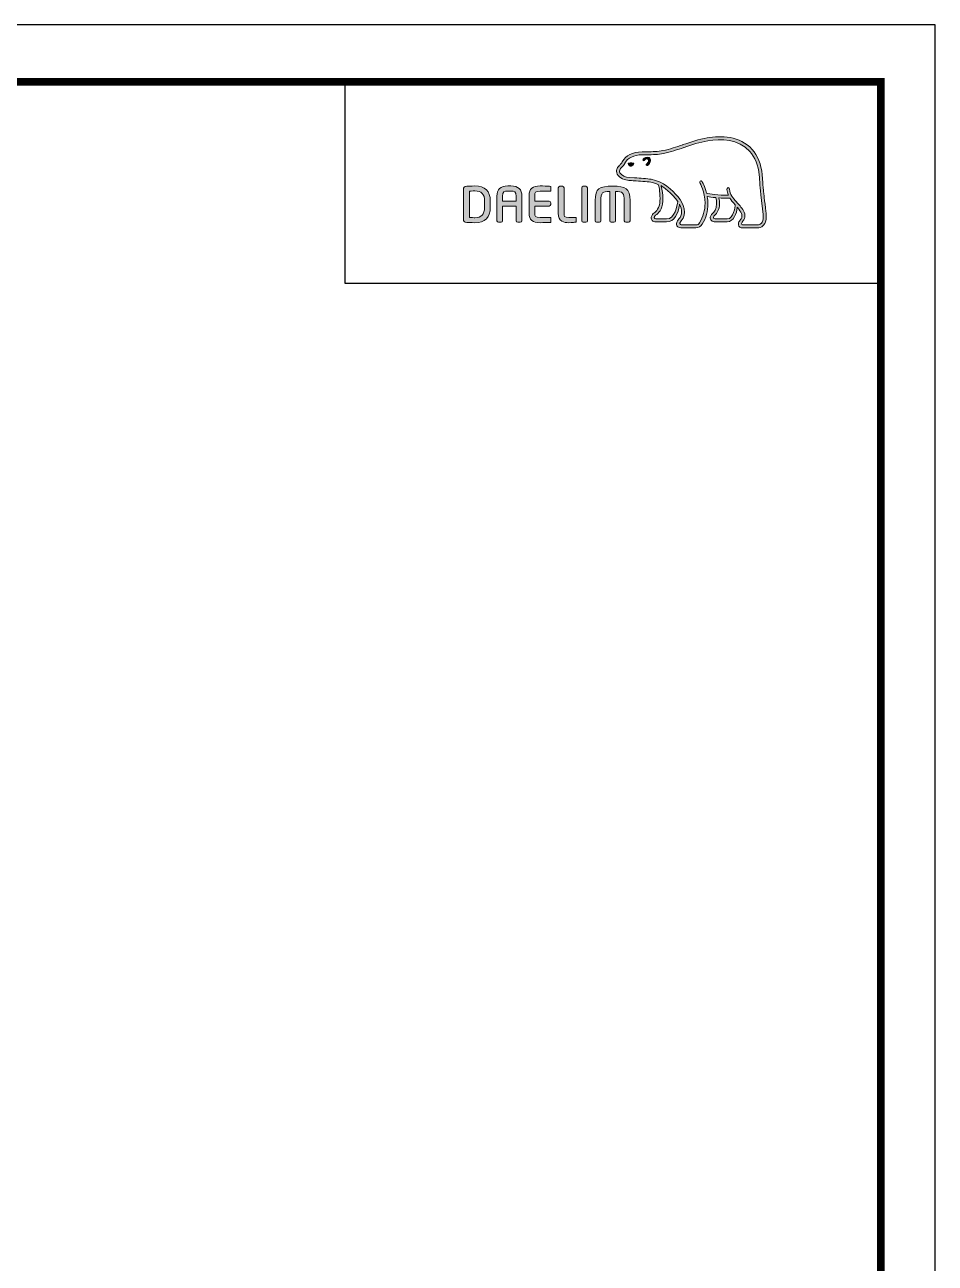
# Model space of a CAD drawing. Extents: x 0 to 1354, y 0 to 992.
# Drawn here: x 986 to 1354, y 492 to 992 of the extents above; entities that cross this region are included whole.
import ezdxf

# ---------------------------------------------------------------- set-up
doc = ezdxf.new("R2010")
doc.units = 0
doc.header["$LTSCALE"] = 10
doc.header["$MEASUREMENT"] = 0
doc.layers.get('0').update_dxf_attribs({"linetype": 'CONTINUOUS'})
doc.layers.add('레이어 1', color=7, linetype='CONTINUOUS', lineweight=0)

msp = doc.modelspace()

# ---------------------------------------------------------------- hatches: boundary and pattern name
at = {"layer": '레이어 1'}
h = msp.add_hatch(color=5, dxfattribs=at)
h.dxf.hatch_style = 1
edge = h.paths.add_edge_path(flags=16)
edge.add_spline(control_points=[(1283.89, 912), (1283.29, 911.34), (1282.54, 911.33), (1282.51, 911.33), (1282.51, 911.33), (1276.53, 911.33), (1276.53, 911.33), (1276.31, 911.33), (1276.14, 911.39), (1276.03, 911.5), (1275.94, 911.58), (1275.9, 911.72), (1275.9, 911.89), (1275.9, 912.22), (1276.14, 912.54), (1276.4, 912.86), (1276.65, 913.18), (1276.88, 913.47), (1277.01, 913.84), (1277.33, 914.72), (1277.3, 915.66), (1276.91, 916.49), (1276.2, 917.99), (1275.15, 919.16), (1274.14, 920.3), (1274.14, 920.3), (1273.79, 920.68), (1273.79, 920.68), (1272.47, 922.15), (1271.11, 923.68), (1271, 925.74), (1270.98, 926.15), (1270.79, 926.4), (1270.52, 926.39), (1270.52, 926.39), (1270.14, 926.2), (1270.13, 926.2), (1270.02, 926.09), (1269.97, 925.91), (1269.97, 925.72), (1269.97, 925.72), (1269.97, 925.65), (1269.97, 925.65), (1270.02, 924.9), (1270.2, 924.17), (1270.51, 923.41), (1270.51, 923.41), (1270.54, 923.33), (1270.54, 923.33), (1270.54, 923.33), (1270.46, 923.33), (1270.46, 923.33), (1266.62, 923.17), (1262.85, 923.9), (1261.75, 924.17), (1261.06, 926.92), (1259.95, 928.74), (1259.91, 928.81), (1259.82, 928.96), (1259.68, 929.07), (1259.55, 929.1), (1259.55, 929.1), (1259.23, 929.06), (1259.19, 929.05), (1259.16, 929.01), (1259.1, 928.93), (1258.98, 928.77), (1258.98, 928.77), (1258.96, 928.63), (1258.96, 928.63), (1258.96, 928.63), (1259.07, 928.27), (1259.07, 928.27), (1259.15, 928.13), (1261.12, 924.67), (1261.12, 920.09), (1261.12, 917.27), (1260.38, 914.61), (1258.92, 912.18), (1258.57, 911.59), (1258.11, 911.33), (1257.42, 911.33), (1257.42, 911.33), (1251.52, 911.33), (1251.52, 911.33), (1251.33, 911.33), (1250.92, 911.47), (1250.92, 911.9), (1250.92, 912.13), (1251.14, 912.52), (1251.5, 912.92), (1253.96, 915.66), (1252.54, 919.94), (1250.18, 922.75), (1247.91, 925.47), (1244.19, 928.89), (1239.42, 929.74), (1237.73, 930.04), (1234.95, 930.2), (1232.7, 930.33), (1232.7, 930.33), (1230.43, 930.47), (1230.43, 930.47), (1229.27, 930.56), (1227.34, 931.27), (1226.76, 932.38), (1226.51, 932.84), (1226.54, 933.31), (1226.85, 933.84), (1227.05, 934.17), (1227.31, 934.45), (1227.65, 934.78), (1228.02, 935.16), (1228.41, 935.55), (1228.71, 936.07), (1228.71, 936.07), (1228.79, 936.23), (1228.79, 936.23), (1229.93, 938.41), (1232.28, 939.56), (1235.77, 939.65), (1235.77, 939.65), (1237.74, 939.67), (1237.74, 939.67), (1239.9, 939.68), (1242.36, 939.7), (1244.37, 940.13), (1247.2, 940.74), (1250.04, 941.71), (1252.55, 942.56), (1252.55, 942.56), (1252.63, 942.59), (1252.63, 942.59), (1255.73, 943.65), (1258.94, 944.75), (1262.22, 945.28), (1267.46, 946.15), (1274.67, 946.12), (1279.2, 941.03), (1281.29, 938.68), (1282.58, 935.44), (1283.03, 931.4), (1283.03, 931.4), (1283.01, 931.41), (1282.99, 931.43), (1283.03, 931.35), (1283.06, 930.89), (1283.25, 928.33), (1283.31, 927.09), (1283.36, 925.82), (1283.68, 923.45), (1283.68, 923.45), (1284.6, 915.53), (1284.6, 915.53), (1284.6, 915.53), (1284.65, 914.56), (1284.65, 914.56), (1284.65, 913.43), (1284.4, 912.56), (1283.89, 912)], knot_values=[0, 0, 0, 0, 1, 1, 1, 2, 2, 2, 3, 3, 3, 4, 4, 4, 5, 5, 5, 6, 6, 6, 7, 7, 7, 8, 8, 8, 9, 9, 9, 10, 10, 10, 11, 11, 11, 12, 12, 12, 13, 13, 13, 14, 14, 14, 15, 15, 15, 16, 16, 16, 17, 17, 17, 18, 18, 18, 19, 19, 19, 20, 20, 20, 21, 21, 21, 22, 22, 22, 23, 23, 23, 24, 24, 24, 25, 25, 25, 26, 26, 26, 27, 27, 27, 28, 28, 28, 29, 29, 29, 30, 30, 30, 31, 31, 31, 32, 32, 32, 33, 33, 33, 34, 34, 34, 35, 35, 35, 36, 36, 36, 37, 37, 37, 38, 38, 38, 39, 39, 39, 40, 40, 40, 41, 41, 41, 42, 42, 42, 43, 43, 43, 44, 44, 44, 45, 45, 45, 46, 46, 46, 47, 47, 47, 48, 48, 48, 49, 49, 49, 50, 50, 50, 51, 51, 51, 52, 52, 52, 53, 53, 53, 53], degree=3, periodic=0)
edge = h.paths.add_edge_path(flags=16)
edge.add_spline(control_points=[(1270.05, 913.71), (1270.05, 913.71), (1265.17, 913.71), (1265.17, 913.71), (1264.81, 913.71), (1264.52, 914), (1264.52, 914.36), (1264.52, 914.62), (1264.75, 914.95), (1264.96, 915.17), (1265.95, 916.12), (1266.97, 917.43), (1266.97, 919.92), (1266.97, 919.92), (1266.9, 921.04), (1266.9, 921.05), (1266.9, 921.05), (1266.72, 922.15), (1266.72, 922.15), (1266.72, 922.15), (1266.71, 922.22), (1266.71, 922.22), (1266.71, 922.22), (1266.78, 922.21), (1266.78, 922.21), (1267.69, 922.15), (1269.46, 922.05), (1271.16, 922.13), (1271.59, 921.44), (1272.28, 920.57), (1273.29, 919.39), (1273.24, 918.81), (1272.76, 913.71), (1270.05, 913.71)], knot_values=[0, 0, 0, 0, 1, 1, 1, 2, 2, 2, 3, 3, 3, 4, 4, 4, 5, 5, 5, 6, 6, 6, 7, 7, 7, 8, 8, 8, 9, 9, 9, 10, 10, 10, 11, 11, 11, 11], degree=3, periodic=0)
edge = h.paths.add_edge_path(flags=16)
edge.add_spline(control_points=[(1245.56, 913.71), (1245.56, 913.71), (1241.27, 913.71), (1241.27, 913.71), (1240.95, 913.71), (1240.6, 913.97), (1240.6, 914.36), (1240.6, 914.6), (1240.8, 914.9), (1241.17, 915.19), (1242.25, 916.05), (1243.89, 917.36), (1244.07, 920.97), (1244.07, 920.97), (1244.1, 921.95), (1244.1, 921.95), (1244.1, 923.49), (1243.74, 925.34), (1243.41, 927), (1243.41, 927), (1243.36, 927.17), (1243.36, 927.17), (1243.36, 927.17), (1243.5, 927.06), (1243.5, 927.06), (1244.14, 926.67), (1247.64, 924.29), (1250.12, 920.79), (1249.91, 919.13), (1248.98, 913.71), (1245.56, 913.71)], knot_values=[0, 0, 0, 0, 1, 1, 1, 2, 2, 2, 3, 3, 3, 4, 4, 4, 5, 5, 5, 6, 6, 6, 7, 7, 7, 8, 8, 8, 9, 9, 9, 10, 10, 10, 10], degree=3, periodic=0)
edge = h.paths.add_edge_path()
edge.add_spline(control_points=[(1285.81, 915.65), (1285.81, 915.66), (1284.9, 923.61), (1284.9, 923.61), (1284.56, 925.99), (1284.51, 927.26), (1284.47, 928.38), (1284.47, 928.38), (1284.24, 931.52), (1284.24, 931.52), (1283.77, 935.82), (1282.38, 939.29), (1280.11, 941.83), (1275.21, 947.33), (1267.57, 947.39), (1262.01, 946.48), (1258.61, 945.91), (1255.35, 944.8), (1252.21, 943.73), (1252.21, 943.73), (1252.1, 943.69), (1252.1, 943.69), (1249.64, 942.85), (1246.85, 941.9), (1244.11, 941.31), (1242.23, 940.91), (1239.87, 940.89), (1237.79, 940.88), (1237.79, 940.88), (1235.73, 940.86), (1235.73, 940.86), (1231.77, 940.76), (1229.07, 939.39), (1227.71, 936.78), (1227.71, 936.78), (1227.65, 936.67), (1227.65, 936.67), (1227.42, 936.27), (1227.09, 935.94), (1226.79, 935.64), (1226.46, 935.31), (1226.09, 934.93), (1225.8, 934.45), (1225.52, 933.97), (1225.38, 933.48), (1225.38, 933), (1225.38, 932.59), (1225.48, 932.2), (1225.68, 931.82), (1226.52, 930.23), (1228.92, 929.37), (1230.36, 929.27), (1230.36, 929.27), (1232.47, 929.13), (1232.52, 929.13), (1234.63, 929.01), (1237.52, 928.84), (1239.2, 928.55), (1240.19, 928.37), (1241.31, 928.02), (1242.34, 927.53), (1242.41, 927.26), (1242.95, 924.88), (1242.95, 921.95), (1242.95, 921.95), (1242.93, 921.02), (1242.93, 921.02), (1242.77, 917.93), (1241.42, 916.85), (1240.44, 916.06), (1240.34, 915.99), (1239.46, 915.26), (1239.4, 914.38), (1239.35, 913.88), (1239.49, 913.43), (1239.79, 913.1), (1240.12, 912.75), (1240.62, 912.57), (1241.27, 912.57), (1241.27, 912.57), (1245.56, 912.57), (1245.56, 912.57), (1248.76, 912.57), (1250.35, 916.02), (1250.83, 919.26), (1250.83, 919.26), (1250.84, 919.71), (1250.84, 919.71), (1250.84, 919.71), (1250.97, 919.49), (1250.97, 919.49), (1251.39, 918.57), (1251.63, 917.48), (1251.63, 916.65), (1251.63, 915.5), (1251.28, 914.49), (1250.6, 913.73), (1250.42, 913.56), (1249.57, 912.67), (1249.57, 911.79), (1249.57, 911.79), (1249.57, 911.64), (1249.57, 911.64), (1249.7, 910.59), (1250.54, 910.12), (1251.33, 910.12), (1251.33, 910.12), (1257.42, 910.12), (1257.42, 910.12), (1258.52, 910.12), (1259.4, 910.62), (1259.96, 911.55), (1261.51, 914.12), (1262.29, 916.92), (1262.29, 919.85), (1262.29, 920.77), (1262.21, 921.75), (1262.04, 922.76), (1262.04, 922.76), (1262.02, 922.84), (1262.02, 922.84), (1262.02, 922.84), (1262.11, 922.83), (1262.11, 922.83), (1262.84, 922.68), (1264.02, 922.48), (1265.47, 922.32), (1265.47, 922.32), (1265.52, 922.32), (1265.52, 922.32), (1265.52, 922.32), (1265.71, 921.2), (1265.71, 921.2), (1265.71, 921.2), (1265.75, 920.94), (1265.75, 920.93), (1265.75, 920.93), (1265.81, 919.94), (1265.81, 919.94), (1265.81, 917.57), (1264.74, 916.54), (1264.16, 915.99), (1264.15, 915.98), (1263.34, 915.16), (1263.25, 914.44), (1263.25, 914.44), (1263.23, 914.21), (1263.23, 914.21), (1263.23, 913.98), (1263.29, 913.53), (1263.69, 913.12), (1264.04, 912.75), (1264.58, 912.57), (1265.31, 912.57), (1265.31, 912.57), (1270.05, 912.57), (1270.05, 912.57), (1272.93, 912.57), (1273.8, 916.23), (1274.15, 918.29), (1274.15, 918.29), (1274.17, 918.5), (1274.17, 918.5), (1274.17, 918.5), (1274.28, 918.34), (1274.28, 918.34), (1274.94, 917.49), (1275.53, 916.55), (1275.81, 915.96), (1275.96, 915.66), (1276.03, 915.32), (1276.03, 914.98), (1276.03, 914.98), (1275.93, 914.29), (1275.93, 914.29), (1275.82, 913.92), (1275.56, 913.58), (1275.31, 913.24), (1274.95, 912.77), (1274.57, 912.28), (1274.57, 911.68), (1274.57, 911.68), (1274.61, 911.35), (1274.61, 911.35), (1274.78, 910.56), (1275.42, 910.12), (1276.41, 910.12), (1276.41, 910.12), (1282.51, 910.12), (1282.51, 910.12), (1282.64, 910.12), (1283.83, 910.15), (1284.77, 911.16), (1285.51, 911.97), (1285.87, 913.08), (1285.87, 914.55), (1285.87, 914.55), (1285.81, 915.64), (1285.81, 915.65)], knot_values=[0, 0, 0, 0, 1, 1, 1, 2, 2, 2, 3, 3, 3, 4, 4, 4, 5, 5, 5, 6, 6, 6, 7, 7, 7, 8, 8, 8, 9, 9, 9, 10, 10, 10, 11, 11, 11, 12, 12, 12, 13, 13, 13, 14, 14, 14, 15, 15, 15, 16, 16, 16, 17, 17, 17, 18, 18, 18, 19, 19, 19, 20, 20, 20, 21, 21, 21, 22, 22, 22, 23, 23, 23, 24, 24, 24, 25, 25, 25, 26, 26, 26, 27, 27, 27, 28, 28, 28, 29, 29, 29, 30, 30, 30, 31, 31, 31, 32, 32, 32, 33, 33, 33, 34, 34, 34, 35, 35, 35, 36, 36, 36, 37, 37, 37, 38, 38, 38, 39, 39, 39, 40, 40, 40, 41, 41, 41, 42, 42, 42, 43, 43, 43, 44, 44, 44, 45, 45, 45, 46, 46, 46, 47, 47, 47, 48, 48, 48, 49, 49, 49, 50, 50, 50, 51, 51, 51, 52, 52, 52, 53, 53, 53, 54, 54, 54, 55, 55, 55, 56, 56, 56, 57, 57, 57, 58, 58, 58, 59, 59, 59, 60, 60, 60, 61, 61, 61, 62, 62, 62, 63, 63, 63, 64, 64, 64, 65, 65, 65, 66, 66, 66, 66], degree=3, periodic=0)
edge = h.paths.add_edge_path(flags=0)
edge.add_spline(control_points=[(1230.25, 936.22), (1230.25, 936.22), (1231.14, 936.62), (1232.24, 936.19), (1232.24, 936.19), (1232.38, 936.14), (1232.2, 935.89), (1231.66, 935.17), (1231.14, 935.01), (1231.14, 935.01), (1231.14, 935.01), (1230.75, 934.88), (1230.54, 935.14), (1230.11, 935.65), (1230.09, 935.94), (1230.09, 935.94), (1230.09, 935.94), (1230.05, 936.16), (1230.25, 936.22)], knot_values=[0, 0, 0, 0, 1, 1, 1, 2, 2, 2, 3, 3, 3, 4, 4, 4, 5, 5, 5, 6, 6, 6, 6], degree=3, periodic=0)
edge = h.paths.add_edge_path(flags=0)
edge.add_spline(control_points=[(1236.11, 937.85), (1235.97, 937.7), (1235.96, 937.46), (1236.11, 937.33), (1236.24, 937.21), (1236.48, 937.24), (1236.61, 937.39), (1236.68, 937.46), (1237.41, 938.33), (1238.04, 937.88), (1238.27, 937.72), (1238.36, 937.49), (1238.33, 937.18), (1238.27, 936.7), (1237.85, 936.15), (1237.56, 935.96), (1237.4, 935.86), (1237.29, 935.65), (1237.37, 935.47), (1237.44, 935.3), (1237.66, 935.25), (1237.84, 935.33), (1238.37, 935.58), (1239.03, 936.42), (1239.12, 937.2), (1239.18, 937.75), (1238.93, 938.2), (1238.5, 938.5), (1237.56, 939.16), (1236.5, 938.27), (1236.11, 937.85)], knot_values=[0, 0, 0, 0, 1, 1, 1, 2, 2, 2, 3, 3, 3, 4, 4, 4, 5, 5, 5, 6, 6, 6, 7, 7, 7, 8, 8, 8, 9, 9, 9, 10, 10, 10, 10], degree=3, periodic=0)
edge = h.paths.add_edge_path(flags=0)
edge.add_spline(control_points=[(1235.99, 937.2), (1235.99, 937.2), (1235.99, 937.2), (1235.99, 937.2), (1235.99, 937.2), (1235.99, 937.2), (1235.99, 937.2)], knot_values=[0, 0, 0, 0, 1, 1, 1, 2, 2, 2, 2], degree=3, periodic=0)
h = msp.add_hatch(color=5, dxfattribs=at)
h.dxf.hatch_style = 2
edge = h.paths.add_edge_path()
edge.add_spline(control_points=[(1232.3, 935.89), (1232.48, 936.14), (1232.34, 936.19), (1232.34, 936.19)], knot_values=[1.00001, 1.00001, 1.00001, 1.00001, 2, 2, 2, 2], degree=3, periodic=0)
edge.add_spline(control_points=[(1232.34, 936.19), (1232.28, 936.22), (1232.21, 936.24), (1232.14, 936.26)], knot_values=[0.937491, 0.937491, 0.937491, 0.937491, 1, 1, 1, 1], degree=3, periodic=0)
edge.add_spline(control_points=[(1232.14, 936.26), (1232.01, 936.31), (1231.88, 936.33), (1231.75, 936.35)], knot_values=[0.812494, 0.812494, 0.812494, 0.812494, 0.937491, 0.937491, 0.937491, 0.937491], degree=3, periodic=0)
edge.add_spline(control_points=[(1231.75, 936.35), (1231.63, 936.37), (1231.51, 936.38), (1231.4, 936.39)], knot_values=[0.687496, 0.687496, 0.687496, 0.687496, 0.812494, 0.812494, 0.812494, 0.812494], degree=3, periodic=0)
edge.add_spline(control_points=[(1231.4, 936.39), (1231.28, 936.39), (1231.18, 936.39), (1231.08, 936.38)], knot_values=[0.562499, 0.562499, 0.562499, 0.562499, 0.687496, 0.687496, 0.687496, 0.687496], degree=3, periodic=0)
edge.add_spline(control_points=[(1231.08, 936.38), (1230.93, 936.37), (1230.8, 936.35), (1230.7, 936.32)], knot_values=[0.375003, 0.375003, 0.375003, 0.375003, 0.562499, 0.562499, 0.562499, 0.562499], degree=3, periodic=0)
edge.add_spline(control_points=[(1230.7, 936.32), (1230.55, 936.29), (1230.45, 936.25), (1230.4, 936.23)], knot_values=[0.125007, 0.125007, 0.125007, 0.125007, 0.375003, 0.375003, 0.375003, 0.375003], degree=3, periodic=0)
edge.add_spline(control_points=[(1230.4, 936.23), (1230.37, 936.22), (1230.36, 936.22), (1230.36, 936.22)], knot_values=[0, 0, 0, 0, 0.125007, 0.125007, 0.125007, 0.125007], degree=3, periodic=0)
edge.add_spline(control_points=[(1230.36, 936.22), (1230.15, 936.16), (1230.2, 935.94), (1230.2, 935.94), (1230.2, 935.94), (1230.21, 935.65), (1230.64, 935.14)], knot_values=[4, 4, 4, 4, 5, 5, 5, 6, 6, 6, 6], degree=3, periodic=0)
edge.add_spline(control_points=[(1230.64, 935.14), (1230.86, 934.88), (1231.24, 935.01), (1231.24, 935.01), (1231.24, 935.01), (1231.77, 935.17), (1232.3, 935.89)], knot_values=[2, 2, 2, 2, 3, 3, 3, 4, 4, 4, 4], degree=3, periodic=0)
h = msp.add_hatch(color=5, dxfattribs=at)
h.dxf.hatch_style = 2
edge = h.paths.add_edge_path()
edge.add_spline(control_points=[(1236.11, 937.85), (1235.97, 937.7), (1235.96, 937.46), (1236.11, 937.33), (1236.24, 937.21), (1236.48, 937.24), (1236.61, 937.39), (1236.68, 937.46), (1237.41, 938.33), (1238.04, 937.88), (1238.27, 937.72), (1238.36, 937.49), (1238.33, 937.18), (1238.27, 936.7), (1237.85, 936.15), (1237.56, 935.96), (1237.4, 935.86), (1237.29, 935.65), (1237.37, 935.47), (1237.44, 935.3), (1237.66, 935.25), (1237.84, 935.33), (1238.37, 935.58), (1239.03, 936.42), (1239.12, 937.2), (1239.18, 937.75), (1238.93, 938.2), (1238.5, 938.5), (1237.56, 939.16), (1236.5, 938.27), (1236.11, 937.85)], knot_values=[0, 0, 0, 0, 1, 1, 1, 2, 2, 2, 3, 3, 3, 4, 4, 4, 5, 5, 5, 6, 6, 6, 7, 7, 7, 8, 8, 8, 9, 9, 9, 10, 10, 10, 10], degree=3, periodic=0)
h = msp.add_hatch(color=5, dxfattribs=at)
h.dxf.hatch_style = 2
edge = h.paths.add_edge_path()
edge.add_spline(control_points=[(1172.09, 918.36), (1172.09, 915.58), (1170.83, 914.23), (1168.21, 914.23), (1168.21, 914.23), (1166.43, 914.26), (1165.96, 914.27), (1165.96, 914.27), (1165.96, 924.93), (1165.96, 924.93), (1166.89, 925.02), (1168.2, 925.04), (1168.22, 925.04), (1170.9, 925.04), (1172.09, 923.76), (1172.09, 920.91), (1172.09, 920.91), (1172.09, 918.36), (1172.09, 918.36)], knot_values=[0, 0, 0, 0, 1, 1, 1, 2, 2, 2, 3, 3, 3, 4, 4, 4, 5, 5, 5, 6, 6, 6, 6], degree=3, periodic=0)
edge = h.paths.add_edge_path()
edge.add_spline(control_points=[(1168.21, 927.04), (1166.76, 927.04), (1164.88, 926.95), (1164.27, 926.85), (1163.88, 926.79), (1163.63, 926.5), (1163.63, 926.12), (1163.63, 926.12), (1163.63, 913.15), (1163.63, 913.15), (1163.63, 912.75), (1163.88, 912.47), (1164.29, 912.41), (1164.87, 912.31), (1166.74, 912.22), (1168.21, 912.22), (1172.26, 912.22), (1174.4, 914.35), (1174.4, 918.36), (1174.4, 918.36), (1174.4, 920.91), (1174.4, 920.91), (1174.4, 924.92), (1172.26, 927.04), (1168.21, 927.04)], knot_values=[0, 0, 0, 0, 1, 1, 1, 2, 2, 2, 3, 3, 3, 4, 4, 4, 5, 5, 5, 6, 6, 6, 7, 7, 7, 8, 8, 8, 8], degree=3, periodic=0)
h = msp.add_hatch(color=5, dxfattribs=at)
h.dxf.hatch_style = 2
edge = h.paths.add_edge_path()
edge.add_spline(control_points=[(1184.84, 920.92), (1184.84, 920.92), (1179.38, 920.92), (1179.38, 920.92), (1179.38, 921.12), (1179.38, 922.87), (1179.38, 922.87), (1179.38, 924.69), (1179.92, 925), (1181.55, 925), (1181.55, 925), (1182.68, 925), (1182.68, 925), (1184.3, 925), (1184.84, 924.69), (1184.84, 922.87), (1184.84, 922.87), (1184.84, 921.12), (1184.84, 920.92)], knot_values=[0, 0, 0, 0, 1, 1, 1, 2, 2, 2, 3, 3, 3, 4, 4, 4, 5, 5, 5, 6, 6, 6, 6], degree=3, periodic=0)
edge = h.paths.add_edge_path()
edge.add_spline(control_points=[(1182.68, 927.04), (1182.68, 927.04), (1181.55, 927.04), (1181.55, 927.04), (1178.45, 927.04), (1177.07, 925.75), (1177.07, 922.87), (1177.07, 922.87), (1177.07, 913), (1177.07, 913), (1177.07, 912.65), (1177.36, 912.36), (1177.69, 912.36), (1177.69, 912.36), (1178.77, 912.36), (1178.77, 912.36), (1179.15, 912.36), (1179.38, 912.68), (1179.38, 913), (1179.38, 913), (1179.38, 918.67), (1179.38, 918.89), (1179.38, 918.89), (1184.84, 918.89), (1184.84, 918.89), (1184.84, 918.67), (1184.84, 913), (1184.84, 913), (1184.84, 912.64), (1185.12, 912.36), (1185.46, 912.36), (1185.46, 912.36), (1186.53, 912.36), (1186.53, 912.36), (1186.9, 912.36), (1187.15, 912.69), (1187.15, 913), (1187.15, 913), (1187.15, 922.87), (1187.15, 922.87), (1187.15, 925.75), (1185.77, 927.04), (1182.68, 927.04)], knot_values=[0, 0, 0, 0, 1, 1, 1, 2, 2, 2, 3, 3, 3, 4, 4, 4, 5, 5, 5, 6, 6, 6, 7, 7, 7, 8, 8, 8, 9, 9, 9, 10, 10, 10, 11, 11, 11, 12, 12, 12, 13, 13, 13, 14, 14, 14, 14], degree=3, periodic=0)
h = msp.add_hatch(color=5, dxfattribs=at)
h.dxf.hatch_style = 2
edge = h.paths.add_edge_path()
edge.add_spline(control_points=[(1190.09, 923.27), (1190.09, 923.27), (1190.09, 916), (1190.09, 916), (1190.09, 913.46), (1191.54, 912.22), (1194.53, 912.22), (1195.84, 912.22), (1197.64, 912.25), (1198.36, 912.32), (1198.35, 912.32), (1198.71, 912.35), (1198.71, 912.35), (1198.71, 912.35), (1198.81, 912.36), (1198.81, 912.36), (1198.81, 912.36), (1198.81, 914.31), (1198.81, 914.31), (1198.81, 914.31), (1194.54, 914.31), (1194.54, 914.31), (1192.41, 914.31), (1192.41, 914.91), (1192.41, 916), (1192.41, 916), (1192.41, 918.69), (1192.41, 918.9), (1192.62, 918.9), (1198.14, 918.9), (1198.14, 918.9), (1198.5, 918.9), (1198.8, 919.19), (1198.8, 919.54), (1198.8, 919.54), (1198.8, 920.26), (1198.8, 920.26), (1198.8, 920.62), (1198.5, 920.91), (1198.14, 920.91), (1198.14, 920.91), (1192.62, 920.91), (1192.41, 920.91), (1192.41, 921.12), (1192.41, 923.27), (1192.41, 923.27), (1192.41, 924.36), (1192.41, 924.96), (1194.54, 924.96), (1194.54, 924.96), (1198.81, 924.94), (1198.81, 924.94), (1198.81, 924.94), (1198.81, 926.88), (1198.81, 926.88), (1198.81, 926.88), (1198.35, 926.92), (1198.35, 926.92), (1197.52, 927), (1195.59, 927.04), (1194.53, 927.04), (1191.54, 927.04), (1190.09, 925.81), (1190.09, 923.27)], knot_values=[0, 0, 0, 0, 1, 1, 1, 2, 2, 2, 3, 3, 3, 4, 4, 4, 5, 5, 5, 6, 6, 6, 7, 7, 7, 8, 8, 8, 9, 9, 9, 10, 10, 10, 11, 11, 11, 12, 12, 12, 13, 13, 13, 14, 14, 14, 15, 15, 15, 16, 16, 16, 17, 17, 17, 18, 18, 18, 19, 19, 19, 20, 20, 20, 21, 21, 21, 21], degree=3, periodic=0)
h = msp.add_hatch(color=5, dxfattribs=at)
h.dxf.hatch_style = 2
edge = h.paths.add_edge_path()
edge.add_spline(control_points=[(1202.51, 926.91), (1202.16, 926.91), (1201.85, 926.61), (1201.85, 926.26), (1201.85, 926.26), (1201.85, 916), (1201.85, 916), (1201.85, 912.66), (1204.14, 912.22), (1206.13, 912.22), (1207.58, 912.22), (1207.96, 912.29), (1208.39, 912.36), (1208.39, 912.36), (1208.64, 912.4), (1208.64, 912.4), (1208.64, 912.4), (1208.98, 912.44), (1208.98, 912.44), (1208.98, 912.44), (1209.08, 912.45), (1209.08, 912.45), (1209.08, 912.45), (1209.08, 914.31), (1209.08, 914.31), (1209.08, 914.31), (1206.15, 914.31), (1206.15, 914.31), (1204.17, 914.31), (1204.17, 915.05), (1204.17, 915.78), (1204.17, 915.78), (1204.17, 926.26), (1204.17, 926.26), (1204.17, 926.61), (1203.87, 926.91), (1203.51, 926.91), (1203.51, 926.91), (1202.51, 926.91), (1202.51, 926.91)], knot_values=[0, 0, 0, 0, 1, 1, 1, 2, 2, 2, 3, 3, 3, 4, 4, 4, 5, 5, 5, 6, 6, 6, 7, 7, 7, 8, 8, 8, 9, 9, 9, 10, 10, 10, 11, 11, 11, 12, 12, 12, 13, 13, 13, 13], degree=3, periodic=0)
h = msp.add_hatch(color=5, dxfattribs=at)
h.dxf.hatch_style = 2
edge = h.paths.add_edge_path()
edge.add_spline(control_points=[(1211.94, 926.91), (1211.55, 926.91), (1211.32, 926.59), (1211.32, 926.28), (1211.32, 926.28), (1211.32, 913), (1211.32, 913), (1211.32, 912.64), (1211.6, 912.36), (1211.94, 912.36), (1211.94, 912.36), (1213.02, 912.36), (1213.02, 912.36), (1213.4, 912.36), (1213.63, 912.68), (1213.63, 913), (1213.63, 913), (1213.63, 926.28), (1213.63, 926.28), (1213.63, 926.63), (1213.36, 926.91), (1213.02, 926.91), (1213.02, 926.91), (1211.94, 926.91), (1211.94, 926.91)], knot_values=[0, 0, 0, 0, 1, 1, 1, 2, 2, 2, 3, 3, 3, 4, 4, 4, 5, 5, 5, 6, 6, 6, 7, 7, 7, 8, 8, 8, 8], degree=3, periodic=0)
h = msp.add_hatch(color=5, dxfattribs=at)
h.dxf.hatch_style = 2
edge = h.paths.add_edge_path()
edge.add_spline(control_points=[(1216.74, 921.17), (1216.74, 921.17), (1216.74, 913), (1216.74, 913), (1216.74, 912.64), (1217.02, 912.36), (1217.36, 912.36), (1217.36, 912.36), (1218.45, 912.36), (1218.45, 912.36), (1218.84, 912.36), (1219.07, 912.68), (1219.07, 913), (1219.07, 913), (1219.07, 920.97), (1219.07, 920.97), (1219.07, 924.49), (1219.67, 924.83), (1222.64, 924.84), (1222.64, 924.62), (1222.64, 913), (1222.64, 913), (1222.64, 912.63), (1222.9, 912.36), (1223.25, 912.36), (1223.25, 912.36), (1224.33, 912.36), (1224.33, 912.36), (1224.71, 912.36), (1224.94, 912.68), (1224.94, 913), (1224.94, 913), (1224.94, 924.59), (1224.94, 924.82), (1226.33, 924.81), (1227.31, 924.7), (1227.84, 924.17), (1228.4, 923.61), (1228.51, 922.57), (1228.51, 920.97), (1228.51, 920.97), (1228.51, 913), (1228.51, 913), (1228.51, 912.65), (1228.79, 912.36), (1229.13, 912.36), (1229.13, 912.36), (1230.23, 912.36), (1230.23, 912.36), (1230.61, 912.36), (1230.84, 912.69), (1230.84, 913), (1230.84, 913), (1230.84, 921.17), (1230.84, 921.17), (1230.84, 926.13), (1229.09, 926.97), (1223.8, 926.97), (1218.5, 926.97), (1216.74, 926.13), (1216.74, 921.17)], knot_values=[0, 0, 0, 0, 1, 1, 1, 2, 2, 2, 3, 3, 3, 4, 4, 4, 5, 5, 5, 6, 6, 6, 7, 7, 7, 8, 8, 8, 9, 9, 9, 10, 10, 10, 11, 11, 11, 12, 12, 12, 13, 13, 13, 14, 14, 14, 15, 15, 15, 16, 16, 16, 17, 17, 17, 18, 18, 18, 19, 19, 19, 20, 20, 20, 20], degree=3, periodic=0)

# ---------------------------------------------------------------- linework, layer by layer
at = {"color": 5, "ltscale": 0.5}
msp.add_line((1115.76, 887.61), (1115.76, 969.12), dxfattribs=at)
at = {"color": 5}
msp.add_line((1245.37, 912.57), (1245.37, 912.57), dxfattribs=at)
at = {"color": 5, "ltscale": 40}
msp.add_line((1332.17, 887.61), (1115.76, 887.61), dxfattribs=at)
at = {"ltscale": 0.5}
msp.add_lwpolyline([(0, 0), (1354.08, 0), (1354.08, 992.16), (0, 992.16)], close=True, dxfattribs=at)
at = {"color": 5, "linetype": 'ByBlock', "lineweight": 200, "const_width": 3.12}
msp.add_lwpolyline([(21.77, 42.48), (1332.17, 42.48), (1332.17, 969.12), (21.77, 969.12)], close=True, dxfattribs=at)
at = {"layer": '레이어 1', "color": 5}
for points, knots in [([(1285.81, 915.65), (1285.81, 915.66), (1284.9, 923.61), (1284.9, 923.61), (1284.56, 925.99), (1284.51, 927.26), (1284.47, 928.38), (1284.47, 928.38), (1284.24, 931.52), (1284.24, 931.52), (1283.77, 935.82), (1282.38, 939.29), (1280.11, 941.83), (1275.21, 947.33), (1267.57, 947.39), (1262.01, 946.48), (1258.61, 945.91), (1255.35, 944.8), (1252.21, 943.73), (1252.21, 943.73), (1252.1, 943.69), (1252.1, 943.69), (1249.64, 942.85), (1246.85, 941.9), (1244.11, 941.31), (1242.23, 940.91), (1239.87, 940.89), (1237.79, 940.88), (1237.79, 940.88), (1235.73, 940.86), (1235.73, 940.86), (1231.77, 940.76), (1229.07, 939.39), (1227.71, 936.78), (1227.71, 936.78), (1227.65, 936.67), (1227.65, 936.67), (1227.42, 936.27), (1227.09, 935.94), (1226.79, 935.64), (1226.46, 935.31), (1226.09, 934.93), (1225.8, 934.45), (1225.52, 933.97), (1225.38, 933.48), (1225.38, 933), (1225.38, 932.59), (1225.48, 932.2), (1225.68, 931.82), (1226.52, 930.23), (1228.92, 929.37), (1230.36, 929.27), (1230.36, 929.27), (1232.47, 929.13), (1232.52, 929.13), (1234.63, 929.01), (1237.52, 928.84), (1239.2, 928.55), (1240.19, 928.37), (1241.31, 928.02), (1242.34, 927.53), (1242.41, 927.26), (1242.95, 924.88), (1242.95, 921.95), (1242.95, 921.95), (1242.93, 921.02), (1242.93, 921.02), (1242.77, 917.93), (1241.42, 916.85), (1240.44, 916.06), (1240.34, 915.99), (1239.46, 915.26), (1239.4, 914.38), (1239.35, 913.88), (1239.49, 913.43), (1239.79, 913.1), (1240.12, 912.75), (1240.62, 912.57), (1241.27, 912.57), (1241.27, 912.57), (1245.56, 912.57), (1245.56, 912.57), (1248.76, 912.57), (1250.35, 916.02), (1250.83, 919.26), (1250.83, 919.26), (1250.84, 919.71), (1250.84, 919.71), (1250.84, 919.71), (1250.97, 919.49), (1250.97, 919.49), (1251.39, 918.57), (1251.63, 917.48), (1251.63, 916.65), (1251.63, 915.5), (1251.28, 914.49), (1250.6, 913.73), (1250.42, 913.56), (1249.57, 912.67), (1249.57, 911.79), (1249.57, 911.79), (1249.57, 911.64), (1249.57, 911.64), (1249.7, 910.59), (1250.54, 910.12), (1251.33, 910.12), (1251.33, 910.12), (1257.42, 910.12), (1257.42, 910.12), (1258.52, 910.12), (1259.4, 910.62), (1259.96, 911.55), (1261.51, 914.12), (1262.29, 916.92), (1262.29, 919.85), (1262.29, 920.77), (1262.21, 921.75), (1262.04, 922.76), (1262.04, 922.76), (1262.02, 922.84), (1262.02, 922.84), (1262.02, 922.84), (1262.11, 922.83), (1262.11, 922.83), (1262.84, 922.68), (1264.02, 922.48), (1265.47, 922.32), (1265.47, 922.32), (1265.52, 922.32), (1265.52, 922.32), (1265.52, 922.32), (1265.71, 921.2), (1265.71, 921.2), (1265.71, 921.2), (1265.75, 920.94), (1265.75, 920.93), (1265.75, 920.93), (1265.81, 919.94), (1265.81, 919.94), (1265.81, 917.57), (1264.74, 916.54), (1264.16, 915.99), (1264.15, 915.98), (1263.34, 915.16), (1263.25, 914.44), (1263.25, 914.44), (1263.23, 914.21), (1263.23, 914.21), (1263.23, 913.98), (1263.29, 913.53), (1263.69, 913.12), (1264.04, 912.75), (1264.58, 912.57), (1265.31, 912.57), (1265.31, 912.57), (1270.05, 912.57), (1270.05, 912.57), (1272.93, 912.57), (1273.8, 916.23), (1274.15, 918.29), (1274.15, 918.29), (1274.17, 918.5), (1274.17, 918.5), (1274.17, 918.5), (1274.28, 918.34), (1274.28, 918.34), (1274.94, 917.49), (1275.53, 916.55), (1275.81, 915.96), (1275.96, 915.66), (1276.03, 915.32), (1276.03, 914.98), (1276.03, 914.98), (1275.93, 914.29), (1275.93, 914.29), (1275.82, 913.92), (1275.56, 913.58), (1275.31, 913.24), (1274.95, 912.77), (1274.57, 912.28), (1274.57, 911.68), (1274.57, 911.68), (1274.61, 911.35), (1274.61, 911.35), (1274.78, 910.56), (1275.42, 910.12), (1276.41, 910.12), (1276.41, 910.12), (1282.51, 910.12), (1282.51, 910.12), (1282.64, 910.12), (1283.83, 910.15), (1284.77, 911.16), (1285.51, 911.97), (1285.87, 913.08), (1285.87, 914.55), (1285.87, 914.55), (1285.81, 915.64), (1285.81, 915.65)], [0, 0, 0, 0, 1, 1, 1, 2, 2, 2, 3, 3, 3, 4, 4, 4, 5, 5, 5, 6, 6, 6, 7, 7, 7, 8, 8, 8, 9, 9, 9, 10, 10, 10, 11, 11, 11, 12, 12, 12, 13, 13, 13, 14, 14, 14, 15, 15, 15, 16, 16, 16, 17, 17, 17, 18, 18, 18, 19, 19, 19, 20, 20, 20, 21, 21, 21, 22, 22, 22, 23, 23, 23, 24, 24, 24, 25, 25, 25, 26, 26, 26, 27, 27, 27, 28, 28, 28, 29, 29, 29, 30, 30, 30, 31, 31, 31, 32, 32, 32, 33, 33, 33, 34, 34, 34, 35, 35, 35, 36, 36, 36, 37, 37, 37, 38, 38, 38, 39, 39, 39, 40, 40, 40, 41, 41, 41, 42, 42, 42, 43, 43, 43, 44, 44, 44, 45, 45, 45, 46, 46, 46, 47, 47, 47, 48, 48, 48, 49, 49, 49, 50, 50, 50, 51, 51, 51, 52, 52, 52, 53, 53, 53, 54, 54, 54, 55, 55, 55, 56, 56, 56, 57, 57, 57, 58, 58, 58, 59, 59, 59, 60, 60, 60, 61, 61, 61, 62, 62, 62, 63, 63, 63, 64, 64, 64, 65, 65, 65, 66, 66, 66, 66]), ([(1230.25, 936.22), (1230.25, 936.22), (1231.14, 936.62), (1232.24, 936.19), (1232.24, 936.19), (1232.38, 936.14), (1232.2, 935.89), (1231.66, 935.17), (1231.14, 935.01), (1231.14, 935.01), (1231.14, 935.01), (1230.75, 934.88), (1230.54, 935.14), (1230.11, 935.65), (1230.09, 935.94), (1230.09, 935.94), (1230.09, 935.94), (1230.05, 936.16), (1230.25, 936.22)], [0, 0, 0, 0, 1, 1, 1, 2, 2, 2, 3, 3, 3, 4, 4, 4, 5, 5, 5, 6, 6, 6, 6]), ([(1230.25, 936.22), (1230.25, 936.22), (1231.14, 936.62), (1232.24, 936.19), (1232.24, 936.19), (1232.38, 936.14), (1232.2, 935.89), (1231.66, 935.17), (1231.14, 935.01), (1231.14, 935.01), (1231.14, 935.01), (1230.75, 934.88), (1230.54, 935.14), (1230.11, 935.65), (1230.09, 935.94), (1230.09, 935.94), (1230.09, 935.94), (1230.05, 936.16), (1230.25, 936.22)], [0, 0, 0, 0, 1, 1, 1, 2, 2, 2, 3, 3, 3, 4, 4, 4, 5, 5, 5, 6, 6, 6, 6]), ([(1230.36, 936.22), (1230.36, 936.22), (1231.25, 936.62), (1232.34, 936.19), (1232.34, 936.19), (1232.48, 936.14), (1232.3, 935.89), (1231.77, 935.17), (1231.24, 935.01), (1231.24, 935.01), (1231.24, 935.01), (1230.86, 934.88), (1230.64, 935.14), (1230.21, 935.65), (1230.2, 935.94), (1230.2, 935.94), (1230.2, 935.94), (1230.15, 936.16), (1230.36, 936.22)], [0, 0, 0, 0, 1, 1, 1, 2, 2, 2, 3, 3, 3, 4, 4, 4, 5, 5, 5, 6, 6, 6, 6]), ([(1236.11, 937.85), (1235.97, 937.7), (1235.96, 937.46), (1236.11, 937.33), (1236.24, 937.21), (1236.48, 937.24), (1236.61, 937.39), (1236.68, 937.46), (1237.41, 938.33), (1238.04, 937.88), (1238.27, 937.72), (1238.36, 937.49), (1238.33, 937.18), (1238.27, 936.7), (1237.85, 936.15), (1237.56, 935.96), (1237.4, 935.86), (1237.29, 935.65), (1237.37, 935.47), (1237.44, 935.3), (1237.66, 935.25), (1237.84, 935.33), (1238.37, 935.58), (1239.03, 936.42), (1239.12, 937.2), (1239.18, 937.75), (1238.93, 938.2), (1238.5, 938.5), (1237.56, 939.16), (1236.5, 938.27), (1236.11, 937.85)], [0, 0, 0, 0, 1, 1, 1, 2, 2, 2, 3, 3, 3, 4, 4, 4, 5, 5, 5, 6, 6, 6, 7, 7, 7, 8, 8, 8, 9, 9, 9, 10, 10, 10, 10]), ([(1235.99, 937.2), (1235.99, 937.2), (1235.99, 937.2), (1235.99, 937.2), (1235.99, 937.2), (1235.99, 937.2), (1235.99, 937.2)], [0, 0, 0, 0, 1, 1, 1, 2, 2, 2, 2]), ([(1168.21, 927.04), (1166.76, 927.04), (1164.88, 926.95), (1164.27, 926.85), (1163.88, 926.79), (1163.63, 926.5), (1163.63, 926.12), (1163.63, 926.12), (1163.63, 913.15), (1163.63, 913.15), (1163.63, 912.75), (1163.88, 912.47), (1164.29, 912.41), (1164.87, 912.31), (1166.74, 912.22), (1168.21, 912.22), (1172.26, 912.22), (1174.4, 914.35), (1174.4, 918.36), (1174.4, 918.36), (1174.4, 920.91), (1174.4, 920.91), (1174.4, 924.92), (1172.26, 927.04), (1168.21, 927.04)], [0, 0, 0, 0, 1, 1, 1, 2, 2, 2, 3, 3, 3, 4, 4, 4, 5, 5, 5, 6, 6, 6, 7, 7, 7, 8, 8, 8, 8]), ([(1182.68, 927.04), (1182.68, 927.04), (1181.55, 927.04), (1181.55, 927.04), (1178.45, 927.04), (1177.07, 925.75), (1177.07, 922.87), (1177.07, 922.87), (1177.07, 913), (1177.07, 913), (1177.07, 912.65), (1177.36, 912.36), (1177.69, 912.36), (1177.69, 912.36), (1178.77, 912.36), (1178.77, 912.36), (1179.15, 912.36), (1179.38, 912.68), (1179.38, 913), (1179.38, 913), (1179.38, 918.67), (1179.38, 918.89), (1179.38, 918.89), (1184.84, 918.89), (1184.84, 918.89), (1184.84, 918.67), (1184.84, 913), (1184.84, 913), (1184.84, 912.64), (1185.12, 912.36), (1185.46, 912.36), (1185.46, 912.36), (1186.53, 912.36), (1186.53, 912.36), (1186.9, 912.36), (1187.15, 912.69), (1187.15, 913), (1187.15, 913), (1187.15, 922.87), (1187.15, 922.87), (1187.15, 925.75), (1185.77, 927.04), (1182.68, 927.04)], [0, 0, 0, 0, 1, 1, 1, 2, 2, 2, 3, 3, 3, 4, 4, 4, 5, 5, 5, 6, 6, 6, 7, 7, 7, 8, 8, 8, 9, 9, 9, 10, 10, 10, 11, 11, 11, 12, 12, 12, 13, 13, 13, 14, 14, 14, 14]), ([(1190.09, 923.27), (1190.09, 923.27), (1190.09, 916), (1190.09, 916), (1190.09, 913.46), (1191.54, 912.22), (1194.53, 912.22), (1195.84, 912.22), (1197.64, 912.25), (1198.36, 912.32), (1198.35, 912.32), (1198.71, 912.35), (1198.71, 912.35), (1198.71, 912.35), (1198.81, 912.36), (1198.81, 912.36), (1198.81, 912.36), (1198.81, 914.31), (1198.81, 914.31), (1198.81, 914.31), (1194.54, 914.31), (1194.54, 914.31), (1192.41, 914.31), (1192.41, 914.91), (1192.41, 916), (1192.41, 916), (1192.41, 918.69), (1192.41, 918.9), (1192.62, 918.9), (1198.14, 918.9), (1198.14, 918.9), (1198.5, 918.9), (1198.8, 919.19), (1198.8, 919.54), (1198.8, 919.54), (1198.8, 920.26), (1198.8, 920.26), (1198.8, 920.62), (1198.5, 920.91), (1198.14, 920.91), (1198.14, 920.91), (1192.62, 920.91), (1192.41, 920.91), (1192.41, 921.12), (1192.41, 923.27), (1192.41, 923.27), (1192.41, 924.36), (1192.41, 924.96), (1194.54, 924.96), (1194.54, 924.96), (1198.81, 924.94), (1198.81, 924.94), (1198.81, 924.94), (1198.81, 926.88), (1198.81, 926.88), (1198.81, 926.88), (1198.35, 926.92), (1198.35, 926.92), (1197.52, 927), (1195.59, 927.04), (1194.53, 927.04), (1191.54, 927.04), (1190.09, 925.81), (1190.09, 923.27)], [0, 0, 0, 0, 1, 1, 1, 2, 2, 2, 3, 3, 3, 4, 4, 4, 5, 5, 5, 6, 6, 6, 7, 7, 7, 8, 8, 8, 9, 9, 9, 10, 10, 10, 11, 11, 11, 12, 12, 12, 13, 13, 13, 14, 14, 14, 15, 15, 15, 16, 16, 16, 17, 17, 17, 18, 18, 18, 19, 19, 19, 20, 20, 20, 21, 21, 21, 21]), ([(1202.51, 926.91), (1202.16, 926.91), (1201.85, 926.61), (1201.85, 926.26), (1201.85, 926.26), (1201.85, 916), (1201.85, 916), (1201.85, 912.66), (1204.14, 912.22), (1206.13, 912.22), (1207.58, 912.22), (1207.96, 912.29), (1208.39, 912.36), (1208.39, 912.36), (1208.64, 912.4), (1208.64, 912.4), (1208.64, 912.4), (1208.98, 912.44), (1208.98, 912.44), (1208.98, 912.44), (1209.08, 912.45), (1209.08, 912.45), (1209.08, 912.45), (1209.08, 914.31), (1209.08, 914.31), (1209.08, 914.31), (1206.15, 914.31), (1206.15, 914.31), (1204.17, 914.31), (1204.17, 915.05), (1204.17, 915.78), (1204.17, 915.78), (1204.17, 926.26), (1204.17, 926.26), (1204.17, 926.61), (1203.87, 926.91), (1203.51, 926.91), (1203.51, 926.91), (1202.51, 926.91), (1202.51, 926.91)], [0, 0, 0, 0, 1, 1, 1, 2, 2, 2, 3, 3, 3, 4, 4, 4, 5, 5, 5, 6, 6, 6, 7, 7, 7, 8, 8, 8, 9, 9, 9, 10, 10, 10, 11, 11, 11, 12, 12, 12, 13, 13, 13, 13]), ([(1211.94, 926.91), (1211.55, 926.91), (1211.32, 926.59), (1211.32, 926.28), (1211.32, 926.28), (1211.32, 913), (1211.32, 913), (1211.32, 912.64), (1211.6, 912.36), (1211.94, 912.36), (1211.94, 912.36), (1213.02, 912.36), (1213.02, 912.36), (1213.4, 912.36), (1213.63, 912.68), (1213.63, 913), (1213.63, 913), (1213.63, 926.28), (1213.63, 926.28), (1213.63, 926.63), (1213.36, 926.91), (1213.02, 926.91), (1213.02, 926.91), (1211.94, 926.91), (1211.94, 926.91)], [0, 0, 0, 0, 1, 1, 1, 2, 2, 2, 3, 3, 3, 4, 4, 4, 5, 5, 5, 6, 6, 6, 7, 7, 7, 8, 8, 8, 8]), ([(1216.74, 921.17), (1216.74, 921.17), (1216.74, 913), (1216.74, 913), (1216.74, 912.64), (1217.02, 912.36), (1217.36, 912.36), (1217.36, 912.36), (1218.45, 912.36), (1218.45, 912.36), (1218.84, 912.36), (1219.07, 912.68), (1219.07, 913), (1219.07, 913), (1219.07, 920.97), (1219.07, 920.97), (1219.07, 924.49), (1219.67, 924.83), (1222.64, 924.84), (1222.64, 924.62), (1222.64, 913), (1222.64, 913), (1222.64, 912.63), (1222.9, 912.36), (1223.25, 912.36), (1223.25, 912.36), (1224.33, 912.36), (1224.33, 912.36), (1224.71, 912.36), (1224.94, 912.68), (1224.94, 913), (1224.94, 913), (1224.94, 924.59), (1224.94, 924.82), (1226.33, 924.81), (1227.31, 924.7), (1227.84, 924.17), (1228.4, 923.61), (1228.51, 922.57), (1228.51, 920.97), (1228.51, 920.97), (1228.51, 913), (1228.51, 913), (1228.51, 912.65), (1228.79, 912.36), (1229.13, 912.36), (1229.13, 912.36), (1230.23, 912.36), (1230.23, 912.36), (1230.61, 912.36), (1230.84, 912.69), (1230.84, 913), (1230.84, 913), (1230.84, 921.17), (1230.84, 921.17), (1230.84, 926.13), (1229.09, 926.97), (1223.8, 926.97), (1218.5, 926.97), (1216.74, 926.13), (1216.74, 921.17)], [0, 0, 0, 0, 1, 1, 1, 2, 2, 2, 3, 3, 3, 4, 4, 4, 5, 5, 5, 6, 6, 6, 7, 7, 7, 8, 8, 8, 9, 9, 9, 10, 10, 10, 11, 11, 11, 12, 12, 12, 13, 13, 13, 14, 14, 14, 15, 15, 15, 16, 16, 16, 17, 17, 17, 18, 18, 18, 19, 19, 19, 20, 20, 20, 20]), ([(1245.56, 913.71), (1245.56, 913.71), (1241.27, 913.71), (1241.27, 913.71), (1240.95, 913.71), (1240.6, 913.97), (1240.6, 914.36), (1240.6, 914.6), (1240.8, 914.9), (1241.17, 915.19), (1242.25, 916.05), (1243.89, 917.36), (1244.07, 920.97), (1244.07, 920.97), (1244.1, 921.95), (1244.1, 921.95), (1244.1, 923.49), (1243.74, 925.34), (1243.41, 927), (1243.41, 927), (1243.36, 927.17), (1243.36, 927.17), (1243.36, 927.17), (1243.5, 927.06), (1243.5, 927.06), (1244.14, 926.67), (1247.64, 924.29), (1250.12, 920.79), (1249.91, 919.13), (1248.98, 913.71), (1245.56, 913.71)], [0, 0, 0, 0, 1, 1, 1, 2, 2, 2, 3, 3, 3, 4, 4, 4, 5, 5, 5, 6, 6, 6, 7, 7, 7, 8, 8, 8, 9, 9, 9, 10, 10, 10, 10]), ([(1259.07, 928.27), (1259.15, 928.13), (1261.12, 924.67), (1261.12, 920.09), (1261.12, 917.27), (1260.38, 914.61), (1258.92, 912.18)], [24, 24, 24, 24, 25, 25, 25, 26, 26, 26, 26]), ([(1172.09, 918.36), (1172.09, 915.58), (1170.83, 914.23), (1168.21, 914.23), (1168.21, 914.23), (1166.43, 914.26), (1165.96, 914.27), (1165.96, 914.27), (1165.96, 924.93), (1165.96, 924.93), (1166.89, 925.02), (1168.2, 925.04), (1168.22, 925.04), (1170.9, 925.04), (1172.09, 923.76), (1172.09, 920.91), (1172.09, 920.91), (1172.09, 918.36), (1172.09, 918.36)], [0, 0, 0, 0, 1, 1, 1, 2, 2, 2, 3, 3, 3, 4, 4, 4, 5, 5, 5, 6, 6, 6, 6]), ([(1184.84, 920.92), (1184.84, 920.92), (1179.38, 920.92), (1179.38, 920.92), (1179.38, 921.12), (1179.38, 922.87), (1179.38, 922.87), (1179.38, 924.69), (1179.92, 925), (1181.55, 925), (1181.55, 925), (1182.68, 925), (1182.68, 925), (1184.3, 925), (1184.84, 924.69), (1184.84, 922.87), (1184.84, 922.87), (1184.84, 921.12), (1184.84, 920.92)], [0, 0, 0, 0, 1, 1, 1, 2, 2, 2, 3, 3, 3, 4, 4, 4, 5, 5, 5, 6, 6, 6, 6]), ([(1270.05, 913.71), (1270.05, 913.71), (1265.17, 913.71), (1265.17, 913.71), (1264.81, 913.71), (1264.52, 914), (1264.52, 914.36), (1264.52, 914.62), (1264.75, 914.95), (1264.96, 915.17), (1265.95, 916.12), (1266.97, 917.43), (1266.97, 919.92), (1266.97, 919.92), (1266.9, 921.04), (1266.9, 921.05), (1266.9, 921.05), (1266.72, 922.15), (1266.72, 922.15), (1266.72, 922.15), (1266.71, 922.22), (1266.71, 922.22), (1266.71, 922.22), (1266.78, 922.21), (1266.78, 922.21), (1267.69, 922.15), (1269.46, 922.05), (1271.16, 922.13), (1271.59, 921.44), (1272.28, 920.57), (1273.29, 919.39), (1273.24, 918.81), (1272.76, 913.71), (1270.05, 913.71)], [0, 0, 0, 0, 1, 1, 1, 2, 2, 2, 3, 3, 3, 4, 4, 4, 5, 5, 5, 6, 6, 6, 7, 7, 7, 8, 8, 8, 9, 9, 9, 10, 10, 10, 11, 11, 11, 11]), ([(1251.52, 911.33), (1251.33, 911.33), (1250.92, 911.47), (1250.92, 911.9), (1250.92, 912.13), (1251.14, 912.52), (1251.5, 912.92)], [28, 28, 28, 28, 29, 29, 29, 30, 30, 30, 30]), ([(1276.03, 911.5), (1275.94, 911.58), (1275.9, 911.72), (1275.9, 911.89), (1275.9, 912.22), (1276.14, 912.54), (1276.4, 912.86)], [3, 3, 3, 3, 4, 4, 4, 5, 5, 5, 5])]:
    msp.add_open_spline(points, degree=3, knots=knots, dxfattribs=at)
for points in [[(1262.22, 945.28), (1267.46, 946.15), (1274.67, 946.12), (1279.2, 941.03)], [(1244.37, 940.13), (1247.2, 940.74), (1250.04, 941.71), (1252.55, 942.56)], [(1252.55, 942.56), (1252.55, 942.56), (1252.63, 942.59), (1252.63, 942.59)], [(1252.63, 942.59), (1255.73, 943.65), (1258.94, 944.75), (1262.22, 945.28)], [(1279.2, 941.03), (1281.29, 938.68), (1282.58, 935.44), (1283.03, 931.4)], [(1227.65, 934.78), (1228.02, 935.16), (1228.41, 935.55), (1228.71, 936.07)], [(1228.71, 936.07), (1228.71, 936.07), (1228.79, 936.23), (1228.79, 936.23)], [(1228.79, 936.23), (1229.93, 938.41), (1232.28, 939.56), (1235.77, 939.65)], [(1235.77, 939.65), (1235.77, 939.65), (1237.74, 939.67), (1237.74, 939.67)], [(1237.74, 939.67), (1239.9, 939.68), (1242.36, 939.7), (1244.37, 940.13)], [(1226.76, 932.38), (1226.51, 932.84), (1226.54, 933.31), (1226.85, 933.84)], [(1230.43, 930.47), (1229.27, 930.56), (1227.34, 931.27), (1226.76, 932.38)], [(1226.85, 933.84), (1227.05, 934.17), (1227.31, 934.45), (1227.65, 934.78)], [(1283.03, 931.4), (1283.03, 931.4), (1283.01, 931.41), (1282.99, 931.43)], [(1282.99, 931.43), (1283.03, 931.35), (1283.06, 930.89), (1283.25, 928.33)], [(1232.7, 930.33), (1232.7, 930.33), (1230.43, 930.47), (1230.43, 930.47)], [(1239.42, 929.74), (1237.73, 930.04), (1234.95, 930.2), (1232.7, 930.33)], [(1250.18, 922.75), (1247.91, 925.47), (1244.19, 928.89), (1239.42, 929.74)], [(1258.98, 928.77), (1258.98, 928.77), (1258.96, 928.63), (1258.96, 928.63)], [(1258.96, 928.63), (1258.96, 928.63), (1259.07, 928.27), (1259.07, 928.27)], [(1259.19, 929.05), (1259.16, 929.01), (1259.1, 928.93), (1258.98, 928.77)], [(1259.55, 929.1), (1259.55, 929.1), (1259.23, 929.06), (1259.19, 929.05)], [(1259.91, 928.81), (1259.82, 928.96), (1259.68, 929.07), (1259.55, 929.1)], [(1261.75, 924.17), (1261.06, 926.92), (1259.95, 928.74), (1259.91, 928.81)], [(1270.13, 926.2), (1270.02, 926.09), (1269.97, 925.91), (1269.97, 925.72)], [(1269.97, 925.72), (1269.97, 925.72), (1269.97, 925.65), (1269.97, 925.65)], [(1269.97, 925.65), (1270.02, 924.9), (1270.2, 924.17), (1270.51, 923.41)], [(1270.52, 926.39), (1270.52, 926.39), (1270.14, 926.2), (1270.13, 926.2)], [(1271, 925.74), (1270.98, 926.15), (1270.79, 926.4), (1270.52, 926.39)], [(1273.79, 920.68), (1272.47, 922.15), (1271.11, 923.68), (1271, 925.74)], [(1283.25, 928.33), (1283.31, 927.09), (1283.36, 925.82), (1283.68, 923.45)], [(1251.5, 912.92), (1253.96, 915.66), (1252.54, 919.94), (1250.18, 922.75)], [(1270.46, 923.33), (1266.62, 923.17), (1262.85, 923.9), (1261.75, 924.17)], [(1270.54, 923.33), (1270.54, 923.33), (1270.46, 923.33), (1270.46, 923.33)], [(1270.51, 923.41), (1270.51, 923.41), (1270.54, 923.33), (1270.54, 923.33)], [(1274.14, 920.3), (1274.14, 920.3), (1273.79, 920.68), (1273.79, 920.68)], [(1283.68, 923.45), (1283.68, 923.45), (1284.6, 915.53), (1284.6, 915.53)], [(1276.91, 916.49), (1276.2, 917.99), (1275.15, 919.16), (1274.14, 920.3)], [(1277.01, 913.84), (1277.33, 914.72), (1277.3, 915.66), (1276.91, 916.49)], [(1284.6, 915.53), (1284.6, 915.53), (1284.65, 914.56), (1284.65, 914.56)], [(1257.42, 911.33), (1257.42, 911.33), (1251.52, 911.33), (1251.52, 911.33)], [(1258.92, 912.18), (1258.57, 911.59), (1258.11, 911.33), (1257.42, 911.33)], [(1276.53, 911.33), (1276.31, 911.33), (1276.14, 911.39), (1276.03, 911.5)], [(1276.4, 912.86), (1276.65, 913.18), (1276.88, 913.47), (1277.01, 913.84)], [(1282.51, 911.33), (1282.51, 911.33), (1276.53, 911.33), (1276.53, 911.33)], [(1283.89, 912), (1283.29, 911.34), (1282.54, 911.33), (1282.51, 911.33)], [(1284.65, 914.56), (1284.65, 913.43), (1284.4, 912.56), (1283.89, 912)]]:
    msp.add_open_spline(points, degree=3, dxfattribs=at)

doc.saveas('drawing.dxf')
